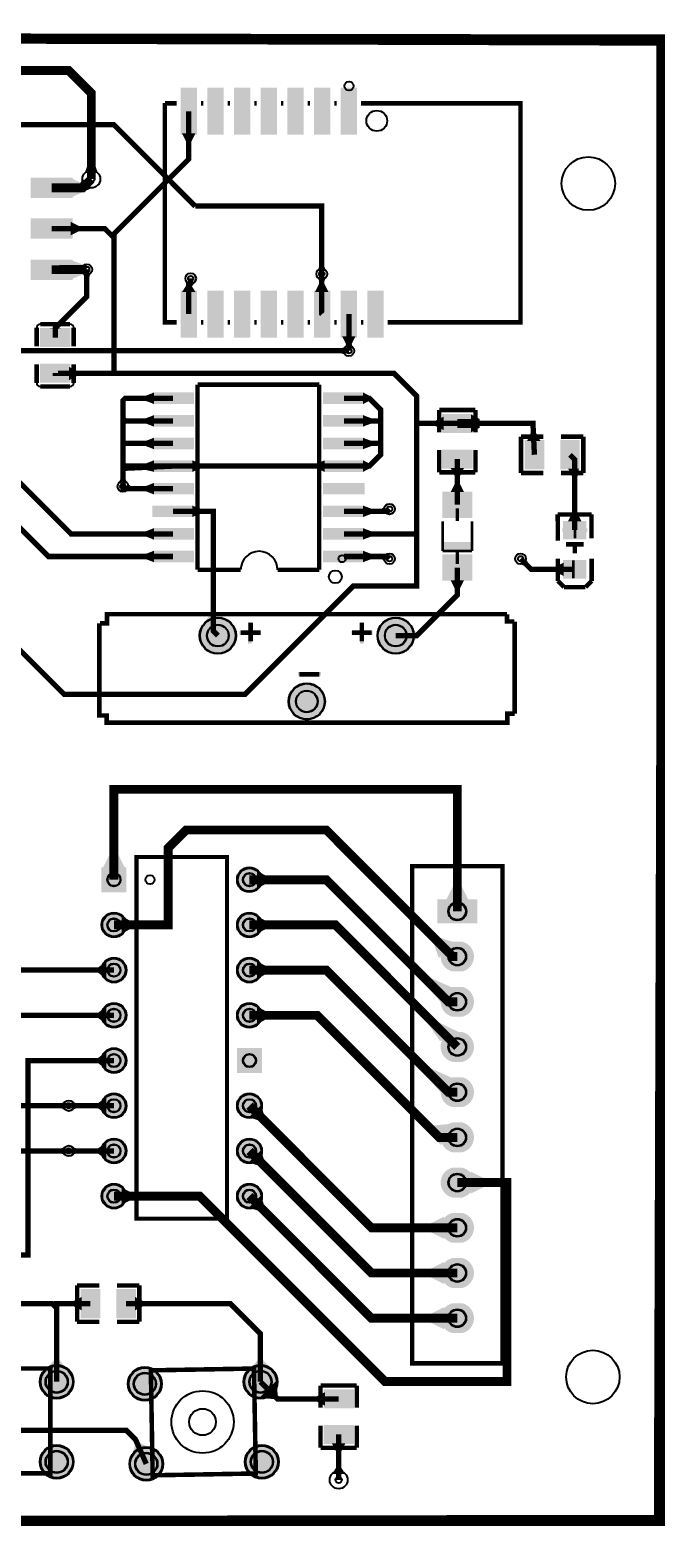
# Model space of a CAD drawing. Header units: millimetres. Extents: x 1 to 169, y 35 to 120.
# Drawn here: x 133.7 to 169.4, y 35.1 to 119.1 of the extents above; entities that cross this region are included whole.
import ezdxf

# ---------------------------------------------------------------- set-up
doc = ezdxf.new("R2010")
doc.units = ezdxf.units.MM
for name, color, linetype, true_color in [('BoardOutline', 7, 'Continuous', 0xff00ff), ('BottomLayer', 7, 'Continuous', 0x0000ff), ('BottomSolderLayer', 7, 'Continuous', 0xaa00ff), ('Document', 7, 'Continuous', 0xffffff), ('Hole', 7, 'Continuous', 0x000000), ('Multi-Layer', 7, 'Continuous', 0xc0c0c0), ('TopLayer', 7, 'Continuous', 0xff0000), ('TopPasterLayer', 7, 'Continuous', 0x808080), ('TopSilkLayer', 7, 'Continuous', 0xffff00), ('TopSolderLayer', 7, 'Continuous', 0x800080)]:
    doc.layers.add(name, color=color, linetype=linetype, true_color=true_color)

msp = doc.modelspace()

# ---------------------------------------------------------------- hatches: boundary and pattern name
at = {"layer": 'BottomLayer'}
for points in [[(149.889, 105.609), (150.339, 105.609), (150.264, 105.819), (149.964, 105.819)], [(151.44, 100.867), (151.44, 101.317), (151.23, 101.242), (151.23, 100.942)], [(135.692, 58.449), (135.692, 58.899), (135.482, 58.824), (135.482, 58.524)], [(135.692, 55.909), (135.692, 56.359), (135.482, 56.284), (135.482, 55.984)]]:
    msp.add_hatch(color=256, dxfattribs=at).paths.add_polyline_path(points)
at = {"layer": 'BottomSolderLayer'}
for points in [[(143.247, 85.09, 1), (145.298, 85.09, 1)], [(153.247, 85.09, 1), (155.298, 85.09, 1)], [(148.247, 81.39, 1), (150.298, 81.39, 1)], [(139.131, 72.075), (139.131, 70.673), (137.729, 70.673), (137.729, 72.075)], [(145.349, 71.374, 1), (146.751, 71.374, 1)], [(156.603, 68.915), (156.603, 70.278), (158.865, 70.278), (158.865, 68.915)], [(137.729, 68.834, 1), (139.131, 68.834, 1)], [(145.349, 68.834, 1), (146.751, 68.834, 1)], [(157.455, 66.218, -0.785398), (157.455, 67.894), (158.014, 67.894, -0.785398), (158.014, 66.218)], [(137.729, 66.294, 1), (139.131, 66.294, 1)], [(145.349, 66.294, 1), (146.751, 66.294, 1)], [(157.455, 63.678, -0.785398), (157.455, 65.354), (158.014, 65.354, -0.785398), (158.014, 63.678)], [(137.729, 63.754, 1), (139.131, 63.754, 1)], [(145.349, 63.754, 1), (146.751, 63.754, 1)], [(157.455, 61.138, -0.785398), (157.455, 62.814), (158.014, 62.814, -0.785398), (158.014, 61.138)], [(137.729, 61.214, 1), (139.131, 61.214, 1)], [(146.751, 61.915), (146.751, 60.513), (145.349, 60.513), (145.349, 61.915)], [(157.455, 58.598, -0.785398), (157.455, 60.274), (158.014, 60.274, -0.785398), (158.014, 58.598)], [(137.729, 58.674, 1), (139.131, 58.674, 1)], [(145.349, 58.674, 1), (146.751, 58.674, 1)], [(157.455, 56.058, -0.785398), (157.455, 57.734), (158.014, 57.734, -0.785398), (158.014, 56.058)], [(137.729, 56.134, 1), (139.131, 56.134, 1)], [(145.349, 56.134, 1), (146.751, 56.134, 1)], [(157.455, 53.518, -0.785398), (157.455, 55.194), (158.014, 55.194, -0.785398), (158.014, 53.518)], [(137.729, 53.594, 1), (139.131, 53.594, 1)], [(145.349, 53.594, 1), (146.751, 53.594, 1)], [(157.455, 50.978, -0.785398), (157.455, 52.654), (158.014, 52.654, -0.785398), (158.014, 50.978)], [(157.455, 48.438, -0.785398), (157.455, 50.114), (158.014, 50.114, -0.785398), (158.014, 48.438)], [(157.455, 45.898, -0.785398), (157.455, 47.574), (158.014, 47.574, -0.785398), (158.014, 45.898)], [(134.263, 43.164, 1), (136.164, 43.164, 1)], [(139.22, 43.05, 1), (141.121, 43.05, 1)], [(145.718, 43.163, 1), (147.62, 43.163, 1)], [(134.263, 38.664, 1), (136.164, 38.664, 1)], [(145.797, 38.664, 1), (147.699, 38.664, 1)], [(139.298, 38.551, 1), (141.2, 38.551, 1)]]:
    msp.add_hatch(color=256, dxfattribs=at).paths.add_polyline_path(points)
at = {"layer": 'Document'}
for points in [[(158.334, 91.978), (157.134, 91.978), (157.134, 91.798), (158.334, 91.798)], [(157.824, 92.248), (157.644, 92.248), (157.644, 91.528), (157.824, 91.528)], [(163.638, 90.916), (163.638, 91.116), (165.038, 91.116), (165.038, 90.916)], [(164.433, 90.551), (164.433, 91.551), (164.283, 91.551), (164.283, 90.551)], [(157.824, 89.108), (157.644, 89.108), (157.644, 89.828), (157.824, 89.828)], [(164.338, 88.316), (164.338, 89.316), (164.188, 89.316), (164.188, 88.316)], [(146.172, 85.84), (145.972, 85.84), (145.972, 84.64), (146.172, 84.64)], [(152.472, 85.84), (152.272, 85.84), (152.272, 84.64), (152.472, 84.64)], [(146.672, 85.14), (146.672, 85.34), (145.472, 85.34), (145.472, 85.14)], [(152.972, 85.14), (152.972, 85.34), (151.772, 85.34), (151.772, 85.14)], [(150.072, 82.84), (150.072, 82.94), (150.072, 83.04), (148.772, 83.04), (148.772, 82.84)]]:
    msp.add_hatch(color=256, dxfattribs=at).paths.add_polyline_path(points)
at = {"layer": 'Multi-Layer'}
for points in [[(143.272, 85.09, 1), (145.272, 85.09, 1)], [(153.272, 85.09, 1), (155.272, 85.09, 1)], [(148.272, 81.39, 1), (150.272, 81.39, 1)], [(139.081, 72.025), (139.081, 70.724), (137.78, 70.724), (137.78, 72.025)], [(145.4, 71.374, 1), (146.7, 71.374, 1)], [(156.685, 68.946), (156.685, 70.247), (158.783, 70.247), (158.783, 68.946)], [(137.78, 68.834, 1), (139.08, 68.834, 1)], [(145.4, 68.834, 1), (146.7, 68.834, 1)], [(157.472, 66.268, -0.785398), (157.472, 67.843), (157.997, 67.843, -0.785398), (157.997, 66.268)], [(137.78, 66.294, 1), (139.08, 66.294, 1)], [(145.4, 66.294, 1), (146.7, 66.294, 1)], [(157.472, 63.728, -0.785398), (157.472, 65.303), (157.997, 65.303, -0.785398), (157.997, 63.728)], [(137.78, 63.754, 1), (139.08, 63.754, 1)], [(145.4, 63.754, 1), (146.7, 63.754, 1)], [(157.472, 61.188, -0.785398), (157.472, 62.763), (157.997, 62.763, -0.785398), (157.997, 61.188)], [(137.78, 61.214, 1), (139.08, 61.214, 1)], [(146.701, 61.865), (146.701, 60.564), (145.4, 60.564), (145.4, 61.865)], [(157.472, 58.648, -0.785398), (157.472, 60.223), (157.997, 60.223, -0.785398), (157.997, 58.648)], [(137.78, 58.674, 1), (139.08, 58.674, 1)], [(145.4, 58.674, 1), (146.7, 58.674, 1)], [(157.472, 56.108, -0.785398), (157.472, 57.683), (157.997, 57.683, -0.785398), (157.997, 56.108)], [(137.78, 56.134, 1), (139.08, 56.134, 1)], [(145.4, 56.134, 1), (146.7, 56.134, 1)], [(157.472, 53.568, -0.785398), (157.472, 55.143), (157.997, 55.143, -0.785398), (157.997, 53.568)], [(137.78, 53.594, 1), (139.08, 53.594, 1)], [(145.4, 53.594, 1), (146.7, 53.594, 1)], [(157.472, 51.028, -0.785398), (157.472, 52.603), (157.997, 52.603, -0.785398), (157.997, 51.028)], [(157.472, 48.488, -0.785398), (157.472, 50.063), (157.997, 50.063, -0.785398), (157.997, 48.488)], [(157.472, 45.948, -0.785398), (157.472, 47.523), (157.997, 47.523, -0.785398), (157.997, 45.948)], [(134.314, 43.164, 1), (136.114, 43.164, 1)], [(139.27, 43.05, 1), (141.07, 43.05, 1)], [(145.769, 43.163, 1), (147.569, 43.163, 1)], [(134.314, 38.664, 1), (136.114, 38.664, 1)], [(145.848, 38.664, 1), (147.648, 38.664, 1)], [(139.349, 38.551, 1), (141.149, 38.551, 1)]]:
    msp.add_hatch(color=256, dxfattribs=at).paths.add_polyline_path(points)
at = {"layer": 'TopLayer'}
for points in [[(143.088, 115.804), (143.088, 113.304), (142.188, 113.304), (142.188, 115.804)], [(144.588, 115.804), (144.588, 113.304), (143.688, 113.304), (143.688, 115.804)], [(146.088, 115.804), (146.088, 113.304), (145.188, 113.304), (145.188, 115.804)], [(147.588, 115.804), (147.588, 113.304), (146.688, 113.304), (146.688, 115.804)], [(149.088, 115.804), (149.088, 113.304), (148.188, 113.304), (148.188, 115.804)], [(150.588, 115.804), (150.588, 113.304), (149.688, 113.304), (149.688, 115.804)], [(152.088, 115.804), (152.088, 113.304), (151.188, 113.304), (151.188, 115.804)], [(143.014, 113.304), (142.264, 113.304), (142.489, 112.854), (142.789, 112.854)], [(137.535, 111.075), (136.785, 111.075), (136.91, 111.425), (137.41, 111.425)], [(133.846, 109.703), (133.846, 110.795), (136.005, 110.795), (136.005, 109.703)], [(136.005, 110.795), (136.005, 109.703), (136.665, 109.999), (136.665, 110.499)], [(136.661, 110.776), (137.192, 110.245), (136.856, 110.086), (136.502, 110.44)], [(133.846, 107.417), (133.846, 108.509), (136.005, 108.509), (136.005, 107.417)], [(136.005, 108.338), (136.005, 107.588), (136.455, 107.813), (136.455, 108.113)], [(133.846, 105.105), (133.846, 106.198), (136.005, 106.198), (136.005, 105.105)], [(136.005, 106.198), (136.005, 105.105), (136.755, 105.413), (136.755, 105.913)], [(136.709, 105.438), (136.706, 105.888), (136.496, 105.912), (136.499, 105.412)], [(136.681, 105.466), (137.131, 105.466), (137.056, 105.256), (136.756, 105.256)], [(149.889, 105.212), (150.339, 105.212), (150.264, 105.002), (149.964, 105.002)], [(143.088, 104.404), (143.088, 101.904), (142.188, 101.904), (142.188, 104.404)], [(142.264, 104.404), (143.014, 104.404), (142.789, 104.758), (142.489, 104.758)], [(142.914, 104.906), (142.48, 105.023), (142.475, 104.807), (142.81, 104.717)], [(144.588, 104.404), (144.588, 101.904), (143.688, 101.904), (143.688, 104.404)], [(146.088, 104.404), (146.088, 101.904), (145.188, 101.904), (145.188, 104.404)], [(147.588, 104.404), (147.588, 101.904), (146.688, 101.904), (146.688, 104.404)], [(149.088, 104.404), (149.088, 101.904), (148.188, 101.904), (148.188, 104.404)], [(150.588, 104.404), (150.588, 101.904), (149.688, 101.904), (149.688, 104.404)], [(149.739, 104.404), (150.489, 104.404), (150.264, 104.854), (149.964, 104.854)], [(152.088, 104.404), (152.088, 101.904), (151.188, 101.904), (151.188, 104.404)], [(153.588, 104.404), (153.588, 101.904), (152.688, 101.904), (152.688, 104.404)], [(135.903, 102.338), (135.903, 101.338), (134.353, 101.338), (134.353, 102.338)], [(134.753, 102.338), (135.503, 102.338), (135.278, 102.362), (134.978, 102.362)], [(152.013, 101.904), (151.263, 101.904), (151.488, 101.454), (151.788, 101.454)], [(151.413, 101.291), (151.863, 101.291), (151.788, 101.501), (151.488, 101.501)], [(135.903, 100.338), (135.903, 99.338), (134.353, 99.338), (134.353, 100.338)], [(135.903, 100.197), (135.903, 99.447), (136.353, 99.672), (136.353, 99.972)], [(140.678, 98.108), (140.678, 98.743), (140.228, 98.575), (140.228, 98.275)], [(140.678, 98.108), (140.678, 98.743), (142.838, 98.743), (142.838, 98.108)], [(150.278, 98.108), (150.278, 98.743), (152.438, 98.743), (152.438, 98.108)], [(152.438, 98.743), (152.438, 98.108), (152.781, 98.275), (152.781, 98.575)], [(140.678, 96.838), (140.678, 97.473), (140.228, 97.305), (140.228, 97.005)], [(140.678, 96.838), (140.678, 97.473), (142.838, 97.473), (142.838, 96.838)], [(150.278, 96.838), (150.278, 97.473), (152.438, 97.473), (152.438, 96.838)], [(152.438, 97.473), (152.438, 96.838), (152.888, 97.005), (152.888, 97.305)], [(156.959, 96.637), (156.959, 97.387), (156.509, 97.162), (156.509, 96.862)], [(158.509, 97.512), (158.509, 96.512), (156.959, 96.512), (156.959, 97.512)], [(158.509, 97.512), (158.509, 96.512), (158.989, 96.762), (158.989, 97.262)], [(158.509, 97.387), (158.509, 96.637), (158.959, 96.862), (158.959, 97.162)], [(140.678, 95.568), (140.678, 96.203), (140.228, 96.035), (140.228, 95.735)], [(140.678, 95.568), (140.678, 96.203), (142.838, 96.203), (142.838, 95.568)], [(150.278, 95.568), (150.278, 96.203), (152.438, 96.203), (152.438, 95.568)], [(152.438, 96.203), (152.438, 95.568), (152.888, 95.735), (152.888, 96.035)], [(162.568, 94.475), (161.568, 94.475), (161.568, 96.025), (162.568, 96.025)], [(161.657, 96.025), (162.407, 96.025), (162.161, 96.475), (161.861, 96.475)], [(164.568, 94.475), (163.568, 94.475), (163.568, 96.025), (164.568, 96.025)], [(158.509, 95.512), (158.509, 94.512), (156.959, 94.512), (156.959, 95.512)], [(140.678, 94.298), (140.678, 94.933), (140.228, 94.696), (140.228, 94.396)], [(140.678, 94.298), (140.678, 94.933), (140.228, 94.765), (140.228, 94.465)], [(140.678, 94.298), (140.678, 94.933), (142.838, 94.933), (142.838, 94.298)], [(142.838, 94.933), (142.838, 94.298), (143.288, 94.465), (143.288, 94.765)], [(150.278, 94.298), (150.278, 94.933), (149.828, 94.765), (149.828, 94.465)], [(150.278, 94.298), (150.278, 94.933), (152.438, 94.933), (152.438, 94.298)], [(152.438, 94.933), (152.438, 94.298), (152.781, 94.465), (152.781, 94.765)], [(158.109, 94.512), (157.359, 94.512), (157.584, 94.062), (157.884, 94.062)], [(164.568, 94.475), (163.963, 94.475), (164.188, 94.025), (164.488, 94.025)], [(138.713, 93.671), (139.163, 93.671), (139.088, 93.881), (138.788, 93.881)], [(139.197, 93.624), (139.057, 93.197), (139.277, 93.195), (139.376, 93.495)], [(140.678, 93.028), (140.678, 93.663), (140.228, 93.495), (140.228, 93.195)], [(140.678, 93.028), (140.678, 93.663), (142.838, 93.663), (142.838, 93.028)], [(150.278, 93.028), (150.278, 93.663), (152.438, 93.663), (152.438, 93.028)], [(157.359, 93.163), (158.109, 93.163), (157.884, 93.613), (157.584, 93.613)], [(158.544, 91.723), (156.924, 91.723), (156.924, 93.163), (158.544, 93.163)], [(140.678, 91.758), (140.678, 92.393), (142.838, 92.393), (142.838, 91.758)], [(142.838, 92.393), (142.838, 91.758), (143.288, 91.925), (143.288, 92.225)], [(150.278, 91.758), (150.278, 92.393), (152.438, 92.393), (152.438, 91.758)], [(152.438, 92.393), (152.438, 91.758), (152.888, 91.925), (152.888, 92.225)], [(153.806, 91.927), (153.666, 92.354), (153.487, 92.225), (153.585, 91.925)], [(163.963, 91.516), (164.713, 91.516), (164.488, 91.966), (164.188, 91.966)], [(140.678, 90.488), (140.678, 91.123), (140.228, 90.955), (140.228, 90.655)], [(140.678, 90.488), (140.678, 91.123), (142.838, 91.123), (142.838, 90.488)], [(150.278, 90.488), (150.278, 91.123), (152.438, 91.123), (152.438, 90.488)], [(152.438, 91.123), (152.438, 90.488), (152.888, 90.655), (152.888, 90.955)], [(164.963, 91.516), (164.963, 90.516), (163.713, 90.516), (163.713, 91.516)], [(140.678, 89.218), (140.678, 89.853), (140.228, 89.685), (140.228, 89.385)], [(140.678, 89.218), (140.678, 89.853), (142.838, 89.853), (142.838, 89.218)], [(150.278, 89.218), (150.278, 89.853), (152.438, 89.853), (152.438, 89.218)], [(152.438, 89.853), (152.438, 89.218), (152.888, 89.385), (152.888, 89.685)], [(153.806, 89.684), (153.666, 89.256), (153.487, 89.385), (153.585, 89.685)], [(158.544, 89.633), (156.924, 89.633), (156.924, 88.193), (158.544, 88.193)], [(161.59, 89.427), (161.271, 89.109), (161.473, 89.013), (161.685, 89.225)], [(163.713, 88.441), (163.713, 89.191), (163.263, 88.966), (163.263, 88.666)], [(164.963, 89.316), (164.963, 88.316), (163.713, 88.316), (163.713, 89.316)], [(157.359, 88.193), (158.109, 88.193), (157.884, 87.743), (157.584, 87.743)], [(144.886, 85.88), (143.412, 85.6), (143.868, 86.399), (144.168, 86.456)], [(154.934, 84.34), (154.934, 85.84), (155.448, 85.24), (155.448, 84.94)], [(137.805, 72.025), (139.055, 72.025), (138.68, 72.775), (138.18, 72.775)], [(146.48, 70.887), (146.48, 71.862), (146.935, 71.624), (146.935, 71.124)], [(157.109, 70.247), (158.359, 70.247), (157.984, 70.997), (157.484, 70.997)], [(138.86, 68.347), (138.86, 69.322), (139.315, 69.084), (139.315, 68.584)], [(146.48, 68.347), (146.48, 69.322), (146.935, 69.084), (146.935, 68.584)], [(156.688, 66.978), (157.59, 67.843), (156.781, 68.109), (156.419, 67.764)], [(138, 65.806), (138, 66.781), (137.545, 66.444), (137.545, 66.144)], [(146.48, 65.807), (146.48, 66.782), (146.935, 66.544), (146.935, 66.044)], [(157.472, 63.728), (157.472, 65.303), (156.244, 65.852), (156.136, 65.253)], [(138, 63.266), (138, 64.241), (137.545, 63.904), (137.545, 63.604)], [(146.48, 63.266), (146.48, 64.241), (146.935, 64.004), (146.935, 63.504)], [(156.757, 62.307), (157.921, 62.763), (156.72, 63.344), (156.103, 63.254)], [(138, 60.726), (138, 61.701), (137.545, 61.364), (137.545, 61.064)], [(157.472, 58.648), (157.472, 60.223), (156.244, 60.772), (156.136, 60.173)], [(136.089, 58.449), (136.089, 58.899), (136.299, 58.824), (136.299, 58.524)], [(138, 59.161), (138, 58.186), (137.545, 58.524), (137.545, 58.824)], [(146.01, 58.025), (146.699, 58.715), (146.853, 58.225), (146.499, 57.871)], [(157.226, 57.644), (156.813, 56.465), (156.22, 57.041), (156.404, 57.564)], [(136.089, 55.909), (136.089, 56.359), (136.299, 56.284), (136.299, 55.984)], [(138, 56.621), (138, 55.646), (137.545, 55.984), (137.545, 56.284)], [(146.01, 55.485), (146.699, 56.175), (146.853, 55.685), (146.499, 55.331)], [(158.476, 53.731), (158.476, 54.981), (159.226, 54.606), (159.226, 54.106)], [(138.86, 53.106), (138.86, 54.081), (139.315, 53.844), (139.315, 53.344)], [(146.01, 52.945), (146.699, 53.635), (146.853, 53.145), (146.499, 52.791)], [(156.993, 52.441), (156.993, 51.191), (156.243, 51.566), (156.243, 52.066)], [(156.993, 49.901), (156.993, 48.651), (156.243, 49.026), (156.243, 49.526)], [(136.611, 47.179), (136.611, 47.929), (136.161, 47.704), (136.161, 47.404)], [(137.611, 46.779), (136.611, 46.779), (136.611, 48.329), (137.611, 48.329)], [(139.611, 46.779), (138.611, 46.779), (138.611, 48.329), (139.611, 48.329)], [(139.611, 47.929), (139.611, 47.179), (140.061, 47.404), (140.061, 47.704)], [(156.993, 47.361), (156.993, 46.111), (156.243, 46.486), (156.243, 46.986)], [(135.888, 43.76), (134.538, 43.758), (135.062, 44.389), (135.362, 44.389)], [(147.343, 43.76), (145.993, 43.758), (146.518, 44.388), (146.818, 44.389)], [(146.612, 42.265), (147.568, 43.219), (147.641, 42.402), (147.429, 42.19)], [(150.29, 41.829), (150.29, 42.579), (149.84, 42.354), (149.84, 42.054)], [(151.84, 42.704), (151.84, 41.704), (150.29, 41.704), (150.29, 42.704)], [(151.84, 40.704), (151.84, 39.704), (150.29, 39.704), (150.29, 40.704)], [(140.625, 39.368), (139.391, 38.821), (139.615, 39.61), (139.889, 39.732)], [(151.439, 39.704), (150.689, 39.704), (150.914, 39.254), (151.214, 39.254)], [(151.44, 37.98), (150.69, 37.978), (150.914, 38.329), (151.214, 38.329)]]:
    msp.add_hatch(color=256, dxfattribs=at).paths.add_polyline_path(points)
at = {"layer": 'TopPasterLayer'}
for points in [[(143.088, 115.804), (143.088, 113.304), (142.188, 113.304), (142.188, 115.804)], [(144.588, 115.804), (144.588, 113.304), (143.688, 113.304), (143.688, 115.804)], [(146.088, 115.804), (146.088, 113.304), (145.188, 113.304), (145.188, 115.804)], [(147.588, 115.804), (147.588, 113.304), (146.688, 113.304), (146.688, 115.804)], [(149.088, 115.804), (149.088, 113.304), (148.188, 113.304), (148.188, 115.804)], [(150.588, 115.804), (150.588, 113.304), (149.688, 113.304), (149.688, 115.804)], [(152.088, 115.804), (152.088, 113.304), (151.188, 113.304), (151.188, 115.804)], [(133.846, 109.703), (133.846, 110.795), (136.005, 110.795), (136.005, 109.703)], [(133.846, 107.417), (133.846, 108.509), (136.005, 108.509), (136.005, 107.417)], [(133.846, 105.105), (133.846, 106.198), (136.005, 106.198), (136.005, 105.105)], [(143.088, 104.404), (143.088, 101.904), (142.188, 101.904), (142.188, 104.404)], [(144.588, 104.404), (144.588, 101.904), (143.688, 101.904), (143.688, 104.404)], [(146.088, 104.404), (146.088, 101.904), (145.188, 101.904), (145.188, 104.404)], [(147.588, 104.404), (147.588, 101.904), (146.688, 101.904), (146.688, 104.404)], [(149.088, 104.404), (149.088, 101.904), (148.188, 101.904), (148.188, 104.404)], [(150.588, 104.404), (150.588, 101.904), (149.688, 101.904), (149.688, 104.404)], [(152.088, 104.404), (152.088, 101.904), (151.188, 101.904), (151.188, 104.404)], [(153.588, 104.404), (153.588, 101.904), (152.688, 101.904), (152.688, 104.404)], [(135.903, 102.338), (135.903, 101.338), (134.353, 101.338), (134.353, 102.338)], [(135.903, 100.338), (135.903, 99.338), (134.353, 99.338), (134.353, 100.338)], [(140.678, 98.108), (140.678, 98.743), (142.838, 98.743), (142.838, 98.108)], [(150.278, 98.108), (150.278, 98.743), (152.438, 98.743), (152.438, 98.108)], [(140.678, 96.838), (140.678, 97.473), (142.838, 97.473), (142.838, 96.838)], [(150.278, 96.838), (150.278, 97.473), (152.438, 97.473), (152.438, 96.838)], [(158.509, 97.512), (158.509, 96.512), (156.959, 96.512), (156.959, 97.512)], [(140.678, 95.568), (140.678, 96.203), (142.838, 96.203), (142.838, 95.568)], [(150.278, 95.568), (150.278, 96.203), (152.438, 96.203), (152.438, 95.568)], [(162.568, 94.475), (161.568, 94.475), (161.568, 96.025), (162.568, 96.025)], [(164.568, 94.475), (163.568, 94.475), (163.568, 96.025), (164.568, 96.025)], [(158.509, 95.512), (158.509, 94.512), (156.959, 94.512), (156.959, 95.512)], [(140.678, 94.298), (140.678, 94.933), (142.838, 94.933), (142.838, 94.298)], [(150.278, 94.298), (150.278, 94.933), (152.438, 94.933), (152.438, 94.298)], [(140.678, 93.028), (140.678, 93.663), (142.838, 93.663), (142.838, 93.028)], [(150.278, 93.028), (150.278, 93.663), (152.438, 93.663), (152.438, 93.028)], [(158.544, 91.723), (156.924, 91.723), (156.924, 93.163), (158.544, 93.163)], [(140.678, 91.758), (140.678, 92.393), (142.838, 92.393), (142.838, 91.758)], [(150.278, 91.758), (150.278, 92.393), (152.438, 92.393), (152.438, 91.758)], [(140.678, 90.488), (140.678, 91.123), (142.838, 91.123), (142.838, 90.488)], [(150.278, 90.488), (150.278, 91.123), (152.438, 91.123), (152.438, 90.488)], [(164.963, 91.516), (164.963, 90.516), (163.713, 90.516), (163.713, 91.516)], [(140.678, 89.218), (140.678, 89.853), (142.838, 89.853), (142.838, 89.218)], [(150.278, 89.218), (150.278, 89.853), (152.438, 89.853), (152.438, 89.218)], [(158.544, 89.633), (156.924, 89.633), (156.924, 88.193), (158.544, 88.193)], [(164.963, 89.316), (164.963, 88.316), (163.713, 88.316), (163.713, 89.316)], [(137.611, 46.779), (136.611, 46.779), (136.611, 48.329), (137.611, 48.329)], [(139.611, 46.779), (138.611, 46.779), (138.611, 48.329), (139.611, 48.329)], [(151.84, 42.704), (151.84, 41.704), (150.29, 41.704), (150.29, 42.704)], [(151.84, 40.704), (151.84, 39.704), (150.29, 39.704), (150.29, 40.704)]]:
    msp.add_hatch(color=256, dxfattribs=at).paths.add_polyline_path(points)
at = {"layer": 'TopSilkLayer'}
msp.add_hatch(color=256, dxfattribs=at).paths.add_polyline_path([(156.934, 89.836), (156.934, 90.344), (158.535, 90.344), (158.535, 89.836)])
at = {"layer": 'TopSolderLayer'}
for points in [[(143.097, 115.874), (143.097, 113.235), (142.179, 113.235), (142.179, 115.874)], [(144.597, 115.874), (144.597, 113.235), (143.679, 113.235), (143.679, 115.874)], [(146.097, 115.874), (146.097, 113.235), (145.179, 113.235), (145.179, 115.874)], [(147.597, 115.874), (147.597, 113.235), (146.679, 113.235), (146.679, 115.874)], [(149.097, 115.874), (149.097, 113.235), (148.179, 113.235), (148.179, 115.874)], [(150.597, 115.874), (150.597, 113.235), (149.679, 113.235), (149.679, 115.874)], [(152.097, 115.874), (152.097, 113.235), (151.179, 113.235), (151.179, 115.874)], [(133.745, 109.677), (133.745, 110.821), (136.105, 110.821), (136.105, 109.677)], [(133.745, 107.391), (133.745, 108.535), (136.105, 108.535), (136.105, 107.391)], [(133.745, 105.08), (133.745, 106.223), (136.105, 106.223), (136.105, 105.08)], [(143.097, 104.474), (143.097, 101.835), (142.179, 101.835), (142.179, 104.474)], [(144.597, 104.474), (144.597, 101.835), (143.679, 101.835), (143.679, 104.474)], [(146.097, 104.474), (146.097, 101.835), (145.179, 101.835), (145.179, 104.474)], [(147.597, 104.474), (147.597, 101.835), (146.679, 101.835), (146.679, 104.474)], [(149.097, 104.474), (149.097, 101.835), (148.179, 101.835), (148.179, 104.474)], [(150.597, 104.474), (150.597, 101.835), (149.679, 101.835), (149.679, 104.474)], [(152.097, 104.474), (152.097, 101.835), (151.179, 101.835), (151.179, 104.474)], [(153.597, 104.474), (153.597, 101.835), (152.679, 101.835), (152.679, 104.474)], [(135.982, 102.371), (135.982, 101.305), (134.275, 101.305), (134.275, 102.371)], [(135.982, 100.371), (135.982, 99.305), (134.275, 99.305), (134.275, 100.371)], [(140.592, 98.1), (140.592, 98.75), (142.925, 98.75), (142.925, 98.1)], [(150.192, 98.1), (150.192, 98.75), (152.525, 98.75), (152.525, 98.1)], [(158.588, 97.545), (158.588, 96.479), (156.881, 96.479), (156.881, 97.545)], [(140.592, 96.83), (140.592, 97.48), (142.925, 97.48), (142.925, 96.83)], [(150.192, 96.83), (150.192, 97.48), (152.525, 97.48), (152.525, 96.83)], [(140.592, 95.56), (140.592, 96.21), (142.925, 96.21), (142.925, 95.56)], [(150.192, 95.56), (150.192, 96.21), (152.525, 96.21), (152.525, 95.56)], [(162.619, 94.424), (161.518, 94.424), (161.518, 96.076), (162.619, 96.076)], [(164.619, 94.424), (163.518, 94.424), (163.518, 96.076), (164.619, 96.076)], [(158.588, 95.545), (158.588, 94.479), (156.881, 94.479), (156.881, 95.545)], [(140.592, 94.29), (140.592, 94.94), (142.925, 94.94), (142.925, 94.29)], [(150.192, 94.29), (150.192, 94.94), (152.525, 94.94), (152.525, 94.29)], [(140.592, 93.02), (140.592, 93.67), (142.925, 93.67), (142.925, 93.02)], [(150.192, 93.02), (150.192, 93.67), (152.525, 93.67), (152.525, 93.02)], [(158.573, 91.701), (156.896, 91.701), (156.896, 93.186), (158.573, 93.186)], [(140.592, 91.75), (140.592, 92.4), (142.925, 92.4), (142.925, 91.75)], [(150.192, 91.75), (150.192, 92.4), (152.525, 92.4), (152.525, 91.75)], [(140.592, 90.48), (140.592, 91.13), (142.925, 91.13), (142.925, 90.48)], [(150.192, 90.48), (150.192, 91.13), (152.525, 91.13), (152.525, 90.48)], [(164.995, 91.537), (164.995, 90.496), (163.681, 90.496), (163.681, 91.537)], [(140.592, 89.21), (140.592, 89.86), (142.925, 89.86), (142.925, 89.21)], [(150.192, 89.21), (150.192, 89.86), (152.525, 89.86), (152.525, 89.21)], [(158.573, 89.656), (156.896, 89.656), (156.896, 88.171), (158.573, 88.171)], [(164.995, 89.336), (164.995, 88.296), (163.681, 88.296), (163.681, 89.336)], [(143.247, 85.09, 1), (145.298, 85.09, 1)], [(153.247, 85.09, 1), (155.298, 85.09, 1)], [(148.247, 81.39, 1), (150.298, 81.39, 1)], [(139.131, 72.075), (139.131, 70.673), (137.729, 70.673), (137.729, 72.075)], [(145.349, 71.374, 1), (146.751, 71.374, 1)], [(156.603, 68.915), (156.603, 70.278), (158.865, 70.278), (158.865, 68.915)], [(137.729, 68.834, 1), (139.131, 68.834, 1)], [(145.349, 68.834, 1), (146.751, 68.834, 1)], [(157.455, 66.218, -0.785398), (157.455, 67.894), (158.014, 67.894, -0.785398), (158.014, 66.218)], [(137.729, 66.294, 1), (139.131, 66.294, 1)], [(145.349, 66.294, 1), (146.751, 66.294, 1)], [(157.455, 63.678, -0.785398), (157.455, 65.354), (158.014, 65.354, -0.785398), (158.014, 63.678)], [(137.729, 63.754, 1), (139.131, 63.754, 1)], [(145.349, 63.754, 1), (146.751, 63.754, 1)], [(157.455, 61.138, -0.785398), (157.455, 62.814), (158.014, 62.814, -0.785398), (158.014, 61.138)], [(137.729, 61.214, 1), (139.131, 61.214, 1)], [(146.751, 61.915), (146.751, 60.513), (145.349, 60.513), (145.349, 61.915)], [(157.455, 58.598, -0.785398), (157.455, 60.274), (158.014, 60.274, -0.785398), (158.014, 58.598)], [(137.729, 58.674, 1), (139.131, 58.674, 1)], [(145.349, 58.674, 1), (146.751, 58.674, 1)], [(157.455, 56.058, -0.785398), (157.455, 57.734), (158.014, 57.734, -0.785398), (158.014, 56.058)], [(137.729, 56.134, 1), (139.131, 56.134, 1)], [(145.349, 56.134, 1), (146.751, 56.134, 1)], [(157.455, 53.518, -0.785398), (157.455, 55.194), (158.014, 55.194, -0.785398), (158.014, 53.518)], [(137.729, 53.594, 1), (139.131, 53.594, 1)], [(145.349, 53.594, 1), (146.751, 53.594, 1)], [(157.455, 50.978, -0.785398), (157.455, 52.654), (158.014, 52.654, -0.785398), (158.014, 50.978)], [(157.455, 48.438, -0.785398), (157.455, 50.114), (158.014, 50.114, -0.785398), (158.014, 48.438)], [(137.662, 46.728), (136.561, 46.728), (136.561, 48.38), (137.662, 48.38)], [(139.662, 46.728), (138.561, 46.728), (138.561, 48.38), (139.662, 48.38)], [(157.455, 45.898, -0.785398), (157.455, 47.574), (158.014, 47.574, -0.785398), (158.014, 45.898)], [(134.263, 43.164, 1), (136.164, 43.164, 1)], [(139.22, 43.05, 1), (141.121, 43.05, 1)], [(145.718, 43.163, 1), (147.62, 43.163, 1)], [(151.919, 42.737), (151.919, 41.671), (150.212, 41.671), (150.212, 42.737)], [(151.919, 40.737), (151.919, 39.671), (150.212, 39.671), (150.212, 40.737)], [(134.263, 38.664, 1), (136.164, 38.664, 1)], [(145.797, 38.664, 1), (147.699, 38.664, 1)], [(139.298, 38.551, 1), (141.2, 38.551, 1)]]:
    msp.add_hatch(color=256, dxfattribs=at).paths.add_polyline_path(points)

# ---------------------------------------------------------------- linework, layer by layer
at = {"layer": 'BoardOutline', "const_width": 0.254}
msp.add_lwpolyline([(168.91, 35.56), (1.778, 35.306), (1.778, 118.618), (84.836, 118.618), (169.164, 118.364), (168.91, 35.56)], close=True, dxfattribs=at)
at = {"layer": 'BottomLayer', "const_width": 0.3}
for points in [[(143.002, 109.22), (138.43, 113.792), (131.064, 113.792)], [(150.114, 105.41), (150.114, 109.22), (143.002, 109.22)], [(151.638, 101.092), (132.842, 101.092), (132.842, 102.108), (129.794, 102.108)], [(131.572, 58.674), (135.89, 58.674)], [(131.572, 56.134), (135.89, 56.134)]]:
    msp.add_lwpolyline(points, dxfattribs=at)
at = {"layer": 'BottomSolderLayer'}
for centre, radius in [((144.272, 85.09), 1.025), ((154.272, 85.09), 1.025), ((144.272, 85.09), 0.615), ((154.272, 85.09), 0.615), ((149.272, 81.39), 1.025), ((149.272, 81.39), 0.615), ((138.43, 71.374), 0.378), ((146.05, 71.374), 0.701), ((146.05, 71.374), 0.378), ((157.734, 69.596), 0.512), ((138.43, 68.834), 0.701), ((138.43, 68.834), 0.378), ((146.05, 68.834), 0.701), ((146.05, 68.834), 0.378), ((157.734, 67.056), 0.506), ((138.43, 66.294), 0.701), ((138.43, 66.294), 0.378), ((146.05, 66.294), 0.701), ((146.05, 66.294), 0.378), ((157.734, 64.516), 0.506), ((138.43, 63.754), 0.701), ((138.43, 63.754), 0.378), ((146.05, 63.754), 0.701), ((146.05, 63.754), 0.378), ((157.734, 61.976), 0.506), ((138.43, 61.214), 0.701), ((138.43, 61.214), 0.378), ((146.05, 61.214), 0.378), ((157.734, 59.436), 0.506), ((138.43, 58.674), 0.701), ((138.43, 58.674), 0.378), ((146.05, 58.674), 0.701), ((146.05, 58.674), 0.378), ((157.734, 56.896), 0.506), ((138.43, 56.134), 0.701), ((138.43, 56.134), 0.378), ((146.05, 56.134), 0.701), ((146.05, 56.134), 0.378), ((157.734, 54.356), 0.506), ((138.43, 53.594), 0.701), ((138.43, 53.594), 0.378), ((146.05, 53.594), 0.701), ((146.05, 53.594), 0.378), ((157.734, 51.816), 0.506), ((157.734, 49.276), 0.506), ((157.734, 46.736), 0.506), ((135.214, 43.164), 0.951), ((135.213, 43.164), 0.634), ((140.17, 43.05), 0.951), ((146.669, 43.163), 0.951), ((146.669, 43.163), 0.634), ((140.17, 43.05), 0.634), ((135.214, 38.664), 0.951), ((146.748, 38.664), 0.951), ((135.213, 38.664), 0.634), ((140.249, 38.551), 0.951), ((140.249, 38.551), 0.634), ((146.748, 38.664), 0.634)]:
    msp.add_circle(centre, radius, dxfattribs=at)
at = {"layer": 'Document'}
for centre, radius in [((151.648, 115.974), 0.25), ((151.257, 89.408), 0.2)]:
    msp.add_circle(centre, radius, dxfattribs=at)
at = {"layer": 'Hole'}
for centre, radius in [((137.16, 110.744), 0.175), ((136.906, 105.664), 0.15), ((142.748, 105.156), 0.15), ((150.114, 105.41), 0.15), ((151.638, 101.092), 0.15), ((138.938, 93.472), 0.15), ((153.924, 92.202), 0.15), ((153.924, 89.408), 0.15), ((161.29, 89.408), 0.15), ((135.89, 58.674), 0.15), ((135.89, 56.134), 0.15), ((151.066, 37.648), 0.175)]:
    msp.add_circle(centre, radius, dxfattribs=at)
at = {"layer": 'Multi-Layer'}
for centre, radius in [((165.1, 110.49), 1.5), ((137.16, 110.744), 0.5), ((136.906, 105.664), 0.3), ((142.748, 105.156), 0.3), ((150.114, 105.41), 0.3), ((151.638, 101.092), 0.3), ((138.938, 93.472), 0.3), ((153.924, 92.202), 0.3), ((153.924, 89.408), 0.3), ((161.29, 89.408), 0.3), ((144.272, 85.09), 1), ((154.272, 85.09), 1), ((144.272, 85.09), 0.6), ((154.272, 85.09), 0.6), ((149.272, 81.39), 1), ((149.272, 81.39), 0.6), ((138.43, 71.374), 0.351), ((146.05, 71.374), 0.65), ((146.05, 71.374), 0.351), ((157.734, 69.596), 0.475), ((138.43, 68.834), 0.65), ((138.43, 68.834), 0.351), ((146.05, 68.834), 0.65), ((146.05, 68.834), 0.351), ((157.734, 67.056), 0.475), ((138.43, 66.294), 0.65), ((138.43, 66.294), 0.351), ((146.05, 66.294), 0.65), ((146.05, 66.294), 0.351), ((157.734, 64.516), 0.475), ((138.43, 63.754), 0.65), ((138.43, 63.754), 0.351), ((146.05, 63.754), 0.65), ((146.05, 63.754), 0.351), ((157.734, 61.976), 0.475), ((138.43, 61.214), 0.65), ((138.43, 61.214), 0.351), ((146.05, 61.214), 0.351), ((157.734, 59.436), 0.475), ((135.89, 58.674), 0.3), ((138.43, 58.674), 0.65), ((138.43, 58.674), 0.351), ((146.05, 58.674), 0.65), ((146.05, 58.674), 0.351), ((157.734, 56.896), 0.475), ((135.89, 56.134), 0.3), ((138.43, 56.134), 0.65), ((138.43, 56.134), 0.351), ((146.05, 56.134), 0.65), ((146.05, 56.134), 0.351), ((157.734, 54.356), 0.475), ((138.43, 53.594), 0.65), ((138.43, 53.594), 0.351), ((146.05, 53.594), 0.65), ((146.05, 53.594), 0.351), ((157.734, 51.816), 0.475), ((157.734, 49.276), 0.475), ((157.734, 46.736), 0.475), ((165.354, 43.434), 1.5), ((135.214, 43.164), 0.9), ((135.213, 43.164), 0.6), ((140.17, 43.05), 0.9), ((146.669, 43.163), 0.9), ((146.669, 43.163), 0.6), ((140.17, 43.05), 0.6), ((135.214, 38.664), 0.9), ((146.748, 38.664), 0.9), ((135.213, 38.664), 0.6), ((140.249, 38.551), 0.9), ((140.249, 38.551), 0.6), ((146.748, 38.664), 0.6), ((151.066, 37.648), 0.5)]:
    msp.add_circle(centre, radius, dxfattribs=at)
at = {"layer": 'TopLayer'}
for points, const_width in [([(117.602, 102.362), (117.602, 116.078), (118.364, 116.84), (135.89, 116.84), (137.16, 115.57), (137.16, 110.744)], 0.5), ([(138.43, 107.442), (138.43, 107.662), (142.639, 111.87), (142.639, 114.554)], 0.3), ([(134.925, 110.249), (136.665, 110.249), (137.16, 110.744)], 0.5), ([(134.925, 107.963), (137.91, 107.963), (138.43, 107.442), (138.43, 99.822)], 0.3), ([(134.925, 105.652), (136.906, 105.664)], 0.5), ([(135.128, 101.838), (135.128, 102.362), (136.906, 104.14), (136.906, 105.664)], 0.3), ([(142.748, 105.156), (142.748, 104.867), (142.639, 104.758), (142.639, 103.154)], 0.3), ([(150.114, 105.41), (150.114, 103.178), (150.137, 103.154)], 0.3), ([(151.638, 103.154), (151.638, 101.092)], 0.3), ([(135.128, 99.838), (135.128, 99.822), (154.178, 99.822), (155.448, 98.552), (155.448, 97.012)], 0.3), ([(141.758, 94.615), (138.938, 94.488), (138.938, 95.504), (138.938, 98.298), (139.065, 98.425), (141.758, 98.425)], 0.3), ([(151.359, 94.615), (152.781, 94.615), (153.416, 95.25), (153.416, 97.79), (152.781, 98.425), (151.359, 98.425)], 0.3), ([(138.938, 97.281), (139.065, 97.155), (141.758, 97.155)], 0.3), ([(151.359, 97.155), (153.416, 97.155)], 0.3), ([(155.448, 97.019), (155.448, 90.805), (151.359, 90.805)], 0.3), ([(157.734, 97.012), (155.448, 97.012)], 0.3), ([(157.734, 97.012), (158.989, 97.012)], 0.5), ([(157.734, 97.012), (161.986, 97.012), (162.068, 95.25)], 0.3), ([(138.938, 95.939), (138.992, 95.885), (141.758, 95.885)], 0.3), ([(151.359, 95.885), (153.416, 95.885)], 0.3), ([(157.734, 92.443), (157.734, 95.012)], 0.3), ([(164.069, 95.25), (164.338, 94.98), (164.338, 91.016)], 0.3), ([(130.81, 94.234), (132.588, 94.234), (136.017, 90.805), (141.758, 90.805)], 0.3), ([(138.938, 93.472), (138.938, 94.615), (141.758, 94.615)], 0.3), ([(141.758, 94.615), (151.359, 94.615)], 0.3), ([(141.758, 93.345), (138.938, 93.345), (138.938, 93.472)], 0.3), ([(130.81, 91.694), (132.588, 91.694), (134.747, 89.535), (141.758, 89.535)], 0.3), ([(141.758, 92.075), (144.018, 92.075), (144.018, 85.344), (144.272, 85.09)], 0.3), ([(151.359, 92.075), (153.797, 92.075), (153.924, 92.202)], 0.3), ([(155.448, 90.805), (155.448, 87.884), (151.892, 87.884), (145.796, 81.788), (135.636, 81.788), (130.81, 86.614)], 0.3), ([(151.359, 89.535), (153.797, 89.535), (153.924, 89.408)], 0.3), ([(164.338, 88.816), (161.882, 88.816), (161.29, 89.408)], 0.3), ([(154.272, 85.09), (155.448, 85.09), (157.734, 87.376), (157.734, 88.913)], 0.3), ([(157.734, 69.596), (157.734, 76.454), (138.43, 76.454), (138.43, 71.374)], 0.5), ([(138.43, 66.294), (123.444, 66.294), (122.936, 66.802), (122.936, 71.628), (119.634, 74.93), (104.648, 74.93), (102.837, 73.12), (102.837, 72.06)], 0.3), ([(157.734, 67.056), (157.48, 67.056), (150.368, 74.168), (142.494, 74.168), (141.478, 73.152), (141.478, 68.834), (138.43, 68.834)], 0.5), ([(138.43, 63.754), (123.444, 63.754), (121.92, 65.278), (121.92, 71.374), (119.634, 73.66), (104.394, 73.66), (103.637, 72.904), (103.637, 72.06)], 0.3), ([(157.734, 64.516), (157.226, 64.516), (150.368, 71.374), (146.05, 71.374)], 0.5), ([(157.734, 61.976), (150.876, 68.834), (146.05, 68.834)], 0.5), ([(157.734, 59.436), (157.226, 59.436), (150.368, 66.294), (146.05, 66.294)], 0.5), ([(157.734, 56.896), (156.718, 56.896), (149.86, 63.754), (146.05, 63.754)], 0.5), ([(117.3, 47.554), (117.3, 50.292), (133.604, 50.292), (133.604, 61.214), (138.43, 61.214)], 0.3), ([(157.734, 51.816), (152.908, 51.816), (146.05, 58.674)], 0.5), ([(135.89, 58.674), (138.43, 58.674)], 0.3), ([(157.734, 49.276), (152.908, 49.276), (146.05, 56.134)], 0.5), ([(135.89, 56.134), (138.43, 56.134)], 0.3), ([(157.734, 54.356), (160.528, 54.356), (160.528, 43.18), (153.67, 43.18), (143.256, 53.594), (138.43, 53.594)], 0.5), ([(146.05, 53.594), (152.908, 46.736), (157.734, 46.736)], 0.5), ([(135.212, 47.3), (134.958, 47.554), (127.427, 47.554)], 0.3), ([(135.212, 43.164), (135.212, 47.554), (137.109, 47.554)], 0.3), ([(146.668, 43.163), (146.668, 45.854), (144.968, 47.554), (139.111, 47.554)], 0.3), ([(146.668, 43.163), (147.628, 42.204), (151.064, 42.204)], 0.3), ([(140.249, 38.551), (139.635, 39.934), (139.127, 40.442), (130.492, 40.442), (128.714, 38.664)], 0.3), ([(151.064, 37.648), (151.064, 40.204)], 0.3)]:
    msp.add_lwpolyline(points, dxfattribs=dict(at, const_width=const_width))
at = {"layer": 'TopSilkLayer'}
for points, const_width in [([(169.164, 118.618), (169.164, 118.618), (1.524, 118.872), (1.524, 35.306), (169.164, 35.306), (169.164, 118.618)], 0.5), ([(139.7, 72.644), (139.7, 52.324), (144.78, 52.324), (144.78, 72.644), (139.7, 72.644)], 0.229), ([(160.274, 44.196), (155.194, 44.196), (155.194, 72.136), (160.274, 72.136), (160.274, 44.196)], 0.254), ([(129.061, 43.914), (129.061, 38.016), (134.86, 38.016), (134.86, 43.914), (129.061, 43.914)], 0.254), ([(140.505, 43.806), (140.608, 37.909), (146.406, 38.01), (146.303, 43.907), (140.505, 43.806)], 0.254)]:
    msp.add_lwpolyline(points, close=True, dxfattribs=dict(at, const_width=const_width))
for points, const_width in [([(141.288, 115.014), (141.288, 102.694), (141.957, 102.694)], 0.254), ([(141.957, 114.994), (141.308, 114.994)], 0.254), ([(143.457, 114.994), (143.319, 114.994)], 0.254), ([(144.957, 114.994), (144.819, 114.994)], 0.254), ([(146.457, 114.994), (146.319, 114.994)], 0.254), ([(147.957, 114.994), (147.819, 114.994)], 0.254), ([(149.457, 114.994), (149.319, 114.994)], 0.254), ([(150.957, 114.994), (150.819, 114.994)], 0.254), ([(153.819, 102.694), (161.288, 102.694), (161.288, 114.994), (152.319, 114.994)], 0.254), ([(134.288, 102.588), (134.328, 102.588)], 0.254), ([(135.928, 102.588), (134.328, 102.588)], 0.254), ([(135.948, 102.588), (135.928, 102.588)], 0.254), ([(135.968, 102.588), (135.928, 102.588)], 0.254), ([(143.319, 102.694), (143.457, 102.694)], 0.254), ([(144.819, 102.694), (144.957, 102.694)], 0.254), ([(146.319, 102.694), (146.457, 102.694)], 0.254), ([(147.819, 102.694), (147.957, 102.694)], 0.254), ([(149.319, 102.694), (149.457, 102.694)], 0.254), ([(150.819, 102.694), (150.957, 102.694)], 0.254), ([(152.319, 102.694), (152.457, 102.694)], 0.254), ([(134.088, 101.338), (134.088, 102.388)], 0.254), ([(136.168, 101.338), (136.168, 102.388)], 0.254), ([(134.088, 100.338), (134.088, 99.288)], 0.254), ([(136.168, 100.338), (136.168, 99.288)], 0.254), ([(134.288, 99.088), (134.328, 99.088)], 0.254), ([(135.928, 99.088), (134.328, 99.088)], 0.254), ([(135.968, 99.088), (135.928, 99.088)], 0.254), ([(143.129, 99.187), (149.969, 99.187)], 0.254), ([(143.129, 88.787), (143.129, 99.187)], 0.254), ([(149.969, 88.787), (149.969, 99.187)], 0.254), ([(156.714, 96.512), (156.714, 97.762)], 0.254), ([(158.754, 97.762), (156.714, 97.762)], 0.254), ([(158.754, 96.512), (158.754, 97.762)], 0.254), ([(162.568, 96.27), (161.318, 96.27)], 0.254), ([(161.318, 94.23), (161.318, 96.27)], 0.254), ([(163.568, 96.27), (164.818, 96.27)], 0.254), ([(164.818, 94.23), (164.818, 96.27)], 0.254), ([(156.714, 95.512), (156.714, 94.262)], 0.254), ([(158.754, 95.512), (158.754, 94.262)], 0.254), ([(158.754, 94.262), (156.714, 94.262)], 0.254), ([(162.568, 94.23), (161.318, 94.23)], 0.254), ([(163.568, 94.23), (164.818, 94.23)], 0.254), ([(163.388, 90.416), (163.378, 91.896)], 0.254), ([(163.378, 91.896), (165.278, 91.896)], 0.254), ([(165.278, 90.556), (165.278, 91.896)], 0.254), ([(156.908, 89.836), (156.908, 91.52)], 0.152), ([(158.561, 89.836), (158.561, 91.52)], 0.152), ([(163.838, 90.216), (164.838, 90.216)], 0.254), ([(164.343, 90.216), (164.343, 89.716)], 0.254), ([(156.908, 89.836), (158.561, 89.836)], 0.152), ([(163.388, 89.416), (163.388, 88.166)], 0.254), ([(165.288, 89.416), (165.288, 88.166)], 0.254), ([(143.129, 88.787), (145.553, 88.787)], 0.254), ([(147.629, 88.788), (149.969, 88.788)], 0.254), ([(163.388, 88.166), (163.388, 88.166), (163.738, 87.816)], 0.254), ([(165.288, 88.166), (165.288, 88.166), (164.938, 87.816)], 0.254), ([(163.738, 87.816), (164.938, 87.816)], 0.254), ([(160.956, 80.7), (160.55, 80.7), (160.55, 80.196), (138.02, 80.196), (138.02, 80.602), (137.61, 80.602), (137.61, 85.78)], 0.254), ([(160.525, 86.296), (138.045, 86.296), (138.045, 85.78), (137.639, 85.78)], 0.254), ([(146.119, 85.81), (146.119, 84.768)], 0.254), ([(152.367, 85.81), (152.367, 84.768)], 0.254), ([(160.935, 85.882), (160.525, 85.882), (160.525, 86.288)], 0.254), ([(160.956, 85.882), (160.956, 80.7)], 0.254), ([(146.678, 85.251), (145.56, 85.251)], 0.254), ([(152.926, 85.251), (151.808, 85.251)], 0.254), ([(149.98, 82.914), (148.862, 82.914)], 0.254), ([(137.611, 48.574), (136.361, 48.574)], 0.254), ([(136.361, 46.534), (136.361, 48.574)], 0.254), ([(138.611, 48.574), (139.861, 48.574)], 0.254), ([(139.861, 46.534), (139.861, 48.574)], 0.254), ([(137.611, 46.534), (136.361, 46.534)], 0.254), ([(138.611, 46.534), (139.861, 46.534)], 0.254), ([(150.045, 41.704), (150.045, 42.954)], 0.254), ([(152.085, 42.954), (150.045, 42.954)], 0.254), ([(152.085, 41.704), (152.085, 42.954)], 0.254), ([(150.045, 40.704), (150.045, 39.454)], 0.254), ([(152.085, 40.704), (152.085, 39.454)], 0.254), ([(152.085, 39.454), (150.045, 39.454)], 0.254)]:
    msp.add_lwpolyline(points, dxfattribs=dict(at, const_width=const_width))
for centre, radius in [((153.208, 114.014), 0.582), ((150.876, 88.392), 0.36), ((140.462, 71.374), 0.254), ((143.412, 40.904), 1.75), ((143.412, 40.904), 0.749)]:
    msp.add_circle(centre, radius, dxfattribs=at)
for centre, radius, start, end in [((134.288, 102.388), 0.2, 90, 180), ((135.968, 102.388), 0.2, 0, 90), ((134.288, 99.288), 0.2, 180, 270), ((135.968, 99.288), 0.2, 270, 0), ((146.591, 88.788), 1.038, 0.01683, 180.01682)]:
    msp.add_arc(centre, radius, start, end, dxfattribs=at)
at = {"layer": 'TopSolderLayer'}
for centre, radius in [((144.272, 85.09), 1.025), ((154.272, 85.09), 1.025), ((144.272, 85.09), 0.615), ((154.272, 85.09), 0.615), ((149.272, 81.39), 1.025), ((149.272, 81.39), 0.615), ((138.43, 71.374), 0.378), ((146.05, 71.374), 0.701), ((146.05, 71.374), 0.378), ((157.734, 69.596), 0.512), ((138.43, 68.834), 0.701), ((138.43, 68.834), 0.378), ((146.05, 68.834), 0.701), ((146.05, 68.834), 0.378), ((157.734, 67.056), 0.506), ((138.43, 66.294), 0.701), ((138.43, 66.294), 0.378), ((146.05, 66.294), 0.701), ((146.05, 66.294), 0.378), ((157.734, 64.516), 0.506), ((138.43, 63.754), 0.701), ((138.43, 63.754), 0.378), ((146.05, 63.754), 0.701), ((146.05, 63.754), 0.378), ((157.734, 61.976), 0.506), ((138.43, 61.214), 0.701), ((138.43, 61.214), 0.378), ((146.05, 61.214), 0.378), ((157.734, 59.436), 0.506), ((138.43, 58.674), 0.701), ((138.43, 58.674), 0.378), ((146.05, 58.674), 0.701), ((146.05, 58.674), 0.378), ((157.734, 56.896), 0.506), ((138.43, 56.134), 0.701), ((138.43, 56.134), 0.378), ((146.05, 56.134), 0.701), ((146.05, 56.134), 0.378), ((157.734, 54.356), 0.506), ((138.43, 53.594), 0.701), ((138.43, 53.594), 0.378), ((146.05, 53.594), 0.701), ((146.05, 53.594), 0.378), ((157.734, 51.816), 0.506), ((157.734, 49.276), 0.506), ((157.734, 46.736), 0.506), ((135.214, 43.164), 0.951), ((135.213, 43.164), 0.634), ((140.17, 43.05), 0.951), ((146.669, 43.163), 0.951), ((146.669, 43.163), 0.634), ((140.17, 43.05), 0.634), ((135.214, 38.664), 0.951), ((146.748, 38.664), 0.951), ((135.213, 38.664), 0.634), ((140.249, 38.551), 0.951), ((140.249, 38.551), 0.634), ((146.748, 38.664), 0.634)]:
    msp.add_circle(centre, radius, dxfattribs=at)

doc.saveas('drawing.dxf')
